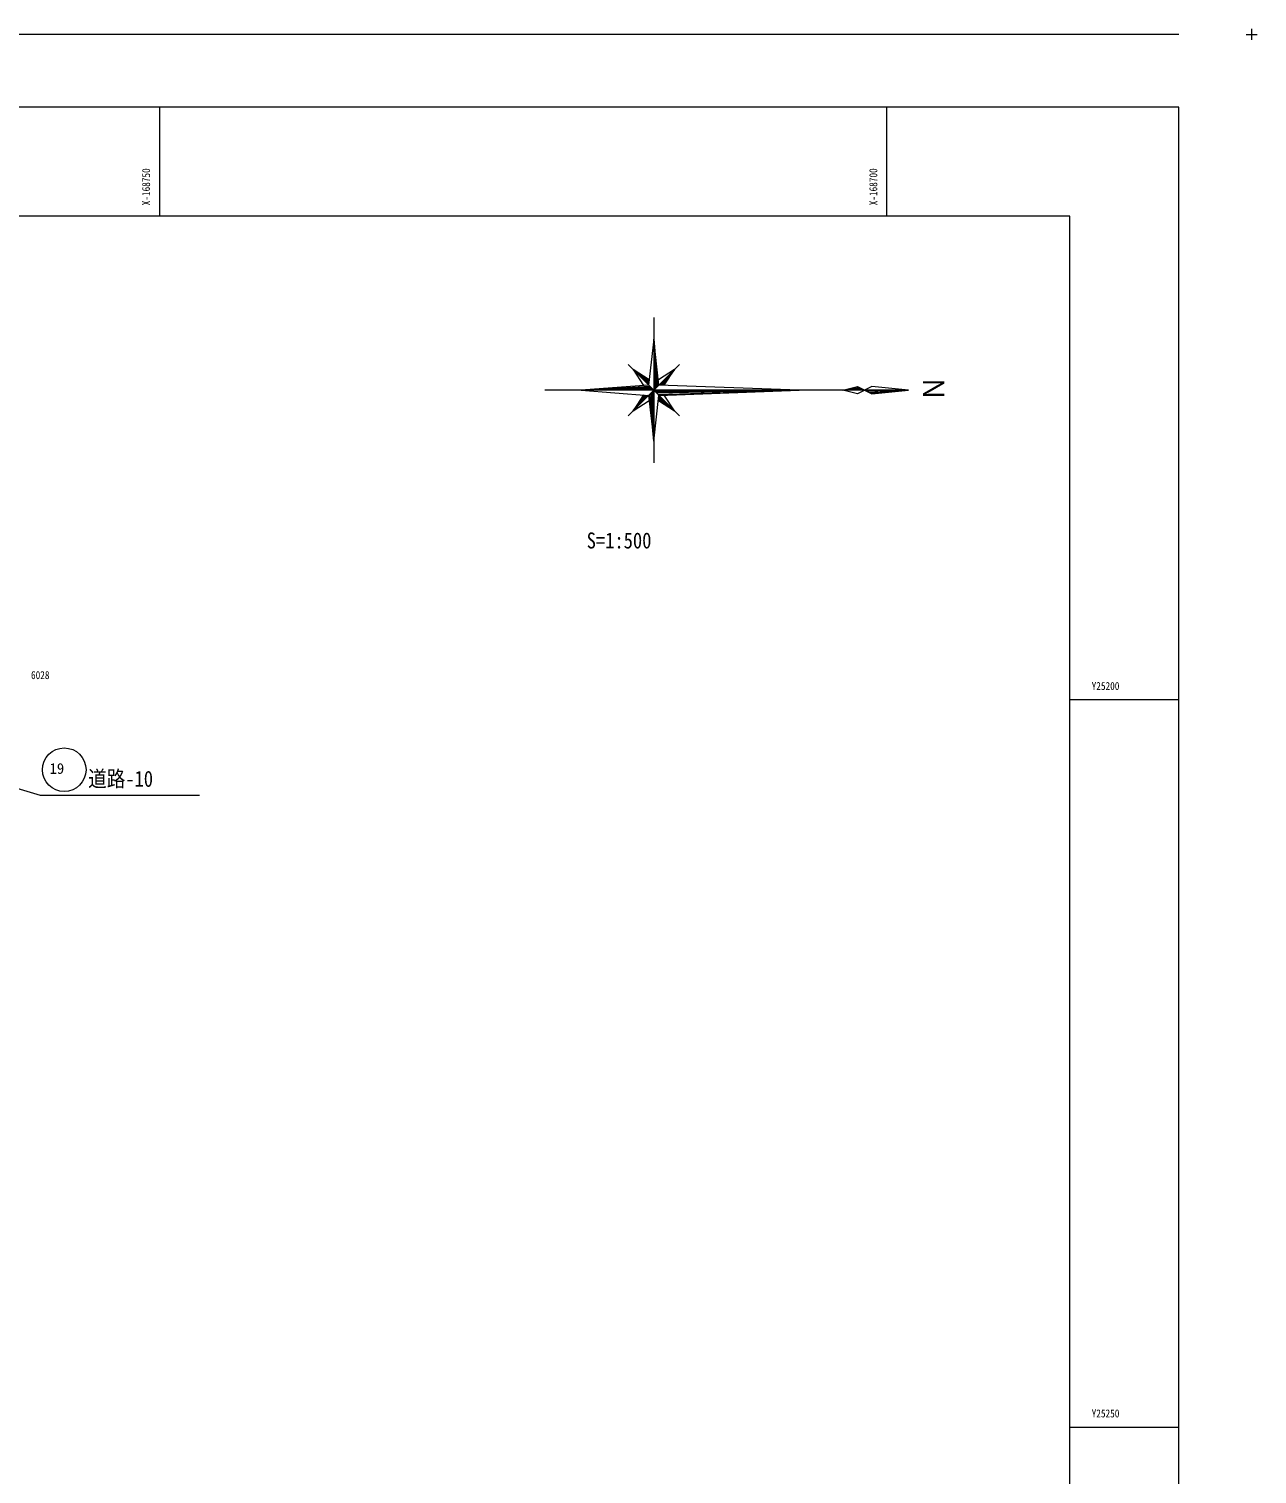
# Model space of a CAD drawing. Units: millimetres, scale not verified. Extents: x -26 to 817, y -26 to 570.
# Drawn here: x 647.9 to 816.8, y 371.1 to 569.8 of the extents above; entities that cross this region are included whole.
import ezdxf
from ezdxf.enums import TextEntityAlignment as Align

# ---------------------------------------------------------------- set-up
doc = ezdxf.new("R2010")
doc.units = ezdxf.units.MM
doc.header["$LTSCALE"] = 0.6
for name, color, linetype, lineweight in [('0-0_0', 7, 'Continuous', 18), ('0-1_HOJOSO', 1, 'Continuous', 18), ('0-2_LAYER001', 3, 'Continuous', 18), ('0-3_LAYER002', 2, 'Continuous', 18), ('0-4_LAYER003', 8, 'Continuous', 18), ('0-5_LAYER004', 7, 'Continuous', 18), ('0-7_LAYER006', 2, 'Continuous', 18)]:
    doc.layers.add(name, color=color, linetype=linetype, lineweight=lineweight)
doc.styles.add('ＭＳ ゴシック', font='')
doc.styles.get('ＭＳ ゴシック').set_extended_font_data('MS Gothic')

# ---------------------------------------------------------------- blocks, each defined once
blk = doc.blocks.new('JEC-CSTRNG18')
at = {"layer": '0-0_0'}
blk.add_circle((0, 0), 3, dxfattribs=at)
at = {"layer": '0-0_0', "style": 'ＭＳ ゴシック'}
blk.add_text('19', height=1.475, dxfattribs=at).set_placement((-2.0124, -1.0062), align=Align.BOTTOM_LEFT)
blk = doc.blocks.new('JEC-PLOTMK15')
at = {"layer": '0-0_0'}
for p, q in [((-0.5, 0), (0.5, 0)), ((0, 0.5), (0, -0.5))]:
    blk.add_line(p, q, dxfattribs=at)

msp = doc.modelspace()

# ---------------------------------------------------------------- linework, layer by layer
at = {"layer": '0-1_HOJOSO'}
msp.add_lwpolyline([(0, 544), (0, 0), (791, 0), (791, 544)], close=True, dxfattribs=at)
at = {"layer": '0-2_LAYER001', "color": 1}
msp.add_line((806, 569), (-15, 569), dxfattribs=at)
at = {"layer": '0-2_LAYER001'}
for p, q in [((733.7914, 530.0812), (733.7914, 510.0812)), ((733.7914, 527.0812), (733.0814, 520.7912)), ((733.7914, 527.0812), (734.3614, 520.6512)), ((733.7914, 527.0812), (734.2114, 520.5012)), ((733.7914, 527.0812), (734.0714, 520.3612)), ((733.9314, 520.2212), (733.7914, 527.0812)), ((734.5014, 520.7912), (733.7914, 527.0812)), ((737.3314, 516.5412), (730.2514, 523.6212)), ((737.3314, 523.6212), (730.2514, 516.5412)), ((730.9614, 522.9112), (733.1514, 521.3512)), ((730.9614, 522.9112), (733.1314, 521.2112)), ((730.9614, 522.9112), (733.1214, 521.0712)), ((733.1014, 520.9312), (730.9614, 522.9112)), ((730.9614, 522.9112), (732.3714, 520.7312)), ((733.1614, 521.4912), (730.9614, 522.9112)), ((736.6214, 522.9112), (734.4214, 521.4912)), ((734.6414, 520.7812), (736.6214, 522.9112)), ((736.6214, 522.9112), (734.7914, 520.7812)), ((736.6214, 522.9112), (734.9414, 520.7712)), ((736.6214, 522.9112), (735.0814, 520.7712)), ((735.2314, 520.7612), (736.6214, 522.9112)), ((733.0814, 520.7912), (723.7914, 520.0812)), ((723.7914, 520.0812), (733.2214, 520.6512)), ((753.7914, 520.0812), (734.5014, 520.7912)), ((759.7914, 520.0812), (761.7914, 520.5812)), ((761.7914, 520.5812), (763.7914, 519.5812)), ((763.7914, 520.5812), (761.7914, 519.5812)), ((768.7914, 520.0812), (763.7914, 520.5812)), ((768.7914, 520.0812), (718.7914, 520.0812)), ((723.7914, 520.0812), (733.3714, 520.5012)), ((723.7914, 520.0812), (733.5114, 520.3612)), ((733.6514, 520.2212), (723.7914, 520.0812)), ((723.7914, 520.0812), (733.0814, 519.3712)), ((732.3714, 519.4312), (730.9614, 517.2512)), ((730.9614, 517.2512), (732.5114, 519.4212)), ((730.9614, 517.2512), (732.6514, 519.4012)), ((730.9614, 517.2512), (732.8014, 519.3912)), ((732.9414, 519.3812), (730.9614, 517.2512)), ((730.9614, 517.2512), (733.1614, 518.6712)), ((733.0814, 519.3712), (733.7914, 513.0812)), ((733.7914, 513.0812), (733.2214, 519.5112)), ((733.7914, 513.0812), (733.3714, 519.6612)), ((733.7914, 513.0812), (733.5114, 519.8012)), ((733.6514, 519.9412), (733.7914, 513.0812)), ((733.7914, 513.0812), (734.5014, 519.3712)), ((753.7914, 520.0812), (733.9314, 519.9412)), ((753.7914, 520.0812), (734.0714, 519.8012)), ((753.7914, 520.0812), (734.2114, 519.6612)), ((734.3614, 519.5112), (753.7914, 520.0812)), ((734.4214, 518.6712), (736.6214, 517.2512)), ((736.6214, 517.2512), (734.4314, 518.8112)), ((736.6214, 517.2512), (734.4514, 518.9512)), ((736.6214, 517.2512), (734.4714, 519.0912)), ((734.4814, 519.2312), (736.6214, 517.2512)), ((734.5014, 519.3712), (753.7914, 520.0812)), ((736.6214, 517.2512), (735.2314, 519.4012)), ((768.7914, 520.0812), (759.7914, 520.0812)), ((761.7914, 519.5812), (759.7914, 520.0812)), ((759.8214, 520.0812), (761.9814, 520.4712)), ((762.5914, 520.1612), (759.8214, 520.0812)), ((762.9814, 519.9912), (768.7014, 520.0812)), ((768.7014, 520.0812), (763.6114, 519.6712)), ((763.7914, 519.5812), (768.7914, 520.0812))]:
    msp.add_line(p, q, dxfattribs=at)
at = {"layer": '0-2_LAYER001', "color": 7}
msp.add_lwpolyline([(-15, -15), (806, -15), (806, 559), (-15, 559)], close=True, dxfattribs=at)
at = {"layer": '0-2_LAYER001'}
for points in [[(762.2014, 520.3612), (759.8214, 520.0812), (762.3814, 520.2612)], [(763.4214, 519.7812), (768.7014, 520.0812), (763.2014, 519.8812)]]:
    msp.add_lwpolyline(points, dxfattribs=at)
at = {"layer": '0-2_LAYER001', "color": 7}
msp.add_lwpolyline([(638.079, 467.8045), (649.4117, 464.4047), (671.3216, 464.4047)], dxfattribs=at)
at = {"layer": '0-3_LAYER002'}
msp.add_lwpolyline([(0, 0), (791, 0), (791, 544), (0, 544)], close=True, dxfattribs=at)
at = {"layer": '0-4_LAYER003'}
for p, q in [((665.8503, 544), (665.8503, 559)), ((765.8503, 544), (765.8503, 559)), ((791, 477.5406), (806, 477.5406)), ((791, 377.5406), (806, 377.5406))]:
    msp.add_line(p, q, dxfattribs=at)

# ---------------------------------------------------------------- block references
at = {"layer": '0-2_LAYER001', "xscale": 1.5, "yscale": 1.5}
msp.add_blockref('JEC-PLOTMK15', (816, 569), dxfattribs=at)
at = {"layer": '0-2_LAYER001'}
msp.add_blockref('JEC-CSTRNG18', (652.7166, 467.9047), dxfattribs=at)

# ---------------------------------------------------------------- texts
at = {"layer": '0-2_LAYER001', "color": 7, "style": 'ＭＳ ゴシック', "width": 0.85}
msp.add_text('Ｎ', height=2.933, rotation=270, dxfattribs=at).set_placement((769.9114, 522.0094), align=Align.BOTTOM_LEFT)
msp.add_text('S=1:500', height=2.199, dxfattribs=at).set_placement((724.561, 497.6656), align=Align.BOTTOM_LEFT)
at = {"layer": '0-4_LAYER003', "color": 7, "style": 'ＭＳ ゴシック', "width": 0.85}
for s, p in [('X-168750', (664.8503, 545.5)), ('X-168700', (764.8503, 545.5))]:
    msp.add_text(s, height=1.1, rotation=90, dxfattribs=at).set_placement(p, align=Align.BOTTOM_LEFT)
for s, p in [('Y25200', (794, 478.5406)), ('Y25250', (794, 378.5406))]:
    msp.add_text(s, height=1.1, dxfattribs=at).set_placement(p, align=Align.BOTTOM_LEFT)
at = {"layer": '0-5_LAYER004', "style": 'ＭＳ ゴシック', "width": 0.85}
msp.add_text('6028', height=1.1, dxfattribs=at).set_placement((648.1495, 480.0393), align=Align.BOTTOM_LEFT)
at = {"layer": '0-7_LAYER006', "color": 7, "style": 'ＭＳ ゴシック', "width": 0.85}
msp.add_text('道路-10', height=2.199, dxfattribs=at).set_placement((656.0166, 464.9047), align=Align.BOTTOM_LEFT)

doc.saveas('drawing.dxf')
